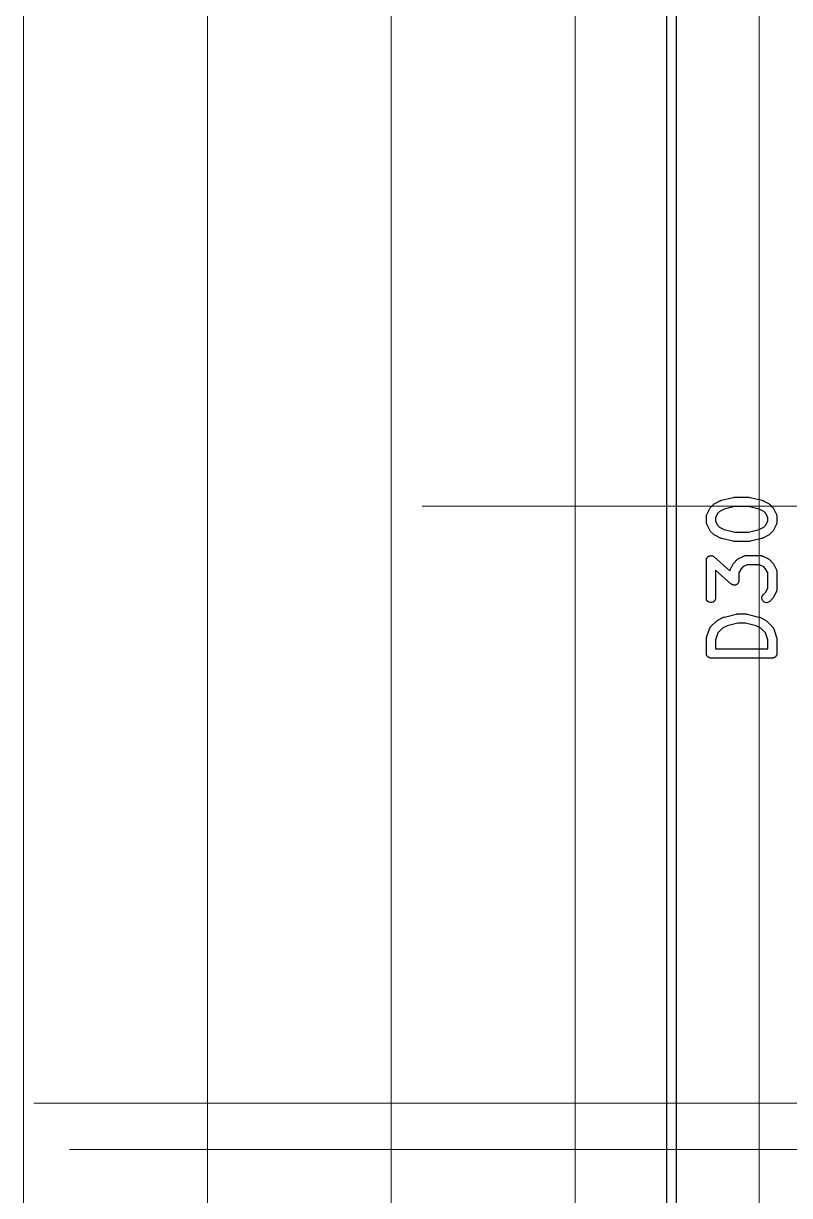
# Model space of a CAD drawing. Header units: millimetres. Extents: x 24 to 200, y 24 to 188.
# Drawn here: x 39.35 to 51.85, y 68.38 to 87.5 of the extents above; entities that cross this region are included whole.
import ezdxf

# ---------------------------------------------------------------- set-up
doc = ezdxf.new("R2010")
doc.units = ezdxf.units.MM
for name, color, linetype in [('0_底面', 51, 'Continuous'), ('1_PCB下', 5, 'Continuous'), ('2_Plate下', 3, 'Continuous'), ('3_SwitchPlate', 6, 'Continuous'), ('4_天板下', 40, 'Continuous'), ('5_左天板', 1, 'Continuous'), ('6_右天板', 230, 'Continuous'), ('7_PCBサンプル', 7, 'Continuous')]:
    doc.layers.add(name, color=color, linetype=linetype)
doc.layers.add('補助線', color=4, linetype='Continuous', lineweight=5, transparency=0.5)

# ---------------------------------------------------------------- blocks, each defined once
blk = doc.blocks.new('hhskb2-F.SilkS')
at = {"layer": '7_PCBサンプル'}
for p, q in [((37.6041, -106.956), (37.6993, -106.909)), ((37.6993, -106.909), (37.7072, -106.906)), ((37.7072, -106.906), (37.7147, -106.903)), ((37.7147, -106.903), (37.9051, -106.855)), ((37.9051, -106.855), (37.9143, -106.855)), ((37.9143, -106.855), (37.9233, -106.853)), ((37.9233, -106.853), (38.1614, -106.853)), ((38.1614, -106.853), (38.1705, -106.855)), ((38.1705, -106.855), (38.1796, -106.855)), ((38.1796, -106.855), (38.3701, -106.903)), ((38.3701, -106.903), (38.3776, -106.906)), ((38.3776, -106.906), (38.3854, -106.909)), ((38.3854, -106.909), (38.4807, -106.956)), ((37.4753, -107.133), (37.5229, -107.037)), ((37.5229, -107.037), (37.5301, -107.028)), ((37.5301, -107.028), (37.537, -107.018)), ((37.537, -107.018), (37.5846, -106.97)), ((37.5846, -106.97), (37.5944, -106.963)), ((37.5944, -106.963), (37.6041, -106.956)), ((37.6516, -107.115), (37.6174, -107.184)), ((37.682, -107.085), (37.6516, -107.115)), ((37.759, -107.046), (37.682, -107.085)), ((37.9326, -107.003), (37.759, -107.046)), ((38.1522, -107.003), (37.9326, -107.003)), ((38.3257, -107.046), (38.1522, -107.003)), ((38.4027, -107.085), (38.3257, -107.046)), ((38.4331, -107.115), (38.4027, -107.085)), ((38.4674, -107.184), (38.4331, -107.115)), ((38.4807, -106.956), (38.4903, -106.963)), ((38.4903, -106.963), (38.5002, -106.97)), ((38.5002, -106.97), (38.5478, -107.018)), ((38.5478, -107.018), (38.5547, -107.028)), ((38.5547, -107.028), (38.5618, -107.037)), ((38.5618, -107.037), (38.6095, -107.133)), ((37.4674, -107.166), (37.4681, -107.162)), ((37.4674, -107.261), (37.4674, -107.166)), ((37.4681, -107.266), (37.4674, -107.261)), ((37.4679, -107.158), (37.4704, -107.149)), ((37.4681, -107.162), (37.4679, -107.158)), ((37.4679, -107.27), (37.4681, -107.266)), ((37.4704, -107.278), (37.4679, -107.27)), ((37.4704, -107.149), (37.4719, -107.141)), ((37.4719, -107.287), (37.4704, -107.278)), ((37.4719, -107.141), (37.4741, -107.137)), ((37.4741, -107.291), (37.4719, -107.287)), ((37.4741, -107.137), (37.4753, -107.133)), ((37.4753, -107.295), (37.4741, -107.291)), ((37.5229, -107.39), (37.4753, -107.295)), ((37.6174, -107.184), (37.6174, -107.244)), ((37.6174, -107.244), (37.6516, -107.312)), ((37.6516, -107.312), (37.682, -107.343)), ((38.4027, -107.343), (38.4331, -107.312)), ((38.4331, -107.312), (38.4674, -107.244)), ((38.4674, -107.244), (38.4674, -107.184)), ((38.6095, -107.295), (38.5618, -107.39)), ((38.6095, -107.133), (38.6107, -107.137)), ((38.6107, -107.291), (38.6095, -107.295)), ((38.6107, -107.137), (38.6129, -107.141)), ((38.6129, -107.287), (38.6107, -107.291)), ((38.6129, -107.141), (38.6144, -107.149)), ((38.6144, -107.278), (38.6129, -107.287)), ((38.6144, -107.149), (38.6169, -107.158)), ((38.6169, -107.27), (38.6144, -107.278)), ((38.6169, -107.158), (38.6166, -107.162)), ((38.6166, -107.162), (38.6174, -107.166)), ((38.6174, -107.261), (38.6166, -107.266)), ((38.6166, -107.266), (38.6169, -107.27)), ((38.6174, -107.166), (38.6174, -107.261)), ((37.5301, -107.4), (37.5229, -107.39)), ((37.537, -107.41), (37.5301, -107.4)), ((37.5846, -107.457), (37.537, -107.41)), ((37.5944, -107.464), (37.5846, -107.457)), ((37.6041, -107.471), (37.5944, -107.464)), ((37.6993, -107.519), (37.6041, -107.471)), ((37.682, -107.343), (37.759, -107.381)), ((37.759, -107.381), (37.9326, -107.425)), ((37.9326, -107.425), (38.1522, -107.425)), ((38.1522, -107.425), (38.3257, -107.381)), ((38.3257, -107.381), (38.4027, -107.343)), ((38.4807, -107.471), (38.3854, -107.519)), ((38.4903, -107.464), (38.4807, -107.471)), ((38.5002, -107.457), (38.4903, -107.464)), ((38.5478, -107.41), (38.5002, -107.457)), ((38.5547, -107.4), (38.5478, -107.41)), ((38.5618, -107.39), (38.5547, -107.4)), ((37.7072, -107.521), (37.6993, -107.519)), ((37.7147, -107.525), (37.7072, -107.521)), ((37.9051, -107.572), (37.7147, -107.525)), ((37.9143, -107.573), (37.9051, -107.572)), ((37.9233, -107.575), (37.9143, -107.573)), ((38.1614, -107.575), (37.9233, -107.575)), ((38.1705, -107.573), (38.1614, -107.575)), ((38.1796, -107.572), (38.1705, -107.573)), ((38.3701, -107.525), (38.1796, -107.572)), ((38.3776, -107.521), (38.3701, -107.525)), ((38.3854, -107.519), (38.3776, -107.521)), ((37.4674, -107.88), (37.4687, -107.873)), ((37.4674, -108.5), (37.4674, -107.88)), ((37.4687, -107.873), (37.4688, -107.866)), ((37.4688, -107.866), (37.4709, -107.861)), ((37.4709, -107.861), (37.4719, -107.855)), ((37.4719, -107.855), (37.4756, -107.848)), ((37.4756, -107.848), (37.4782, -107.842)), ((37.4782, -107.842), (37.482, -107.837)), ((37.482, -107.837), (37.4849, -107.832)), ((37.4849, -107.832), (37.4905, -107.828)), ((37.4905, -107.828), (37.4954, -107.822)), ((37.4954, -107.822), (37.5004, -107.819)), ((37.5004, -107.819), (37.5049, -107.816)), ((37.5049, -107.816), (37.5118, -107.813)), ((37.5118, -107.813), (37.5182, -107.809)), ((37.5182, -107.809), (37.5239, -107.809)), ((37.5239, -107.809), (37.5294, -107.807)), ((37.5294, -107.807), (37.5367, -107.807)), ((37.5367, -107.807), (37.5439, -107.805)), ((37.5439, -107.805), (37.5496, -107.807)), ((37.5496, -107.807), (37.5554, -107.807)), ((37.5554, -107.807), (37.5623, -107.809)), ((37.5623, -107.809), (37.5695, -107.811)), ((37.5695, -107.811), (37.5744, -107.814)), ((37.5744, -107.814), (37.5799, -107.816)), ((37.5799, -107.816), (37.5855, -107.82)), ((37.5855, -107.82), (37.5918, -107.824)), ((37.5918, -107.824), (37.8518, -108.052)), ((37.9179, -107.923), (37.9655, -107.875)), ((37.9655, -107.875), (37.9754, -107.868)), ((37.9754, -107.868), (37.985, -107.861)), ((37.985, -107.861), (38.0803, -107.813)), ((38.0803, -107.813), (38.0844, -107.812)), ((38.0844, -107.812), (38.0882, -107.81)), ((38.0882, -107.81), (38.0968, -107.808)), ((38.0968, -107.808), (38.1052, -107.806)), ((38.1052, -107.806), (38.1096, -107.806)), ((38.1096, -107.806), (38.1138, -107.805)), ((38.1138, -107.805), (38.3519, -107.805)), ((38.3519, -107.805), (38.3562, -107.806)), ((38.3562, -107.806), (38.3605, -107.806)), ((38.3605, -107.806), (38.3689, -107.808)), ((38.3689, -107.808), (38.3776, -107.81)), ((38.3776, -107.81), (38.3813, -107.812)), ((38.3813, -107.812), (38.3854, -107.813)), ((38.3854, -107.813), (38.4807, -107.861)), ((38.4807, -107.861), (38.4903, -107.868)), ((38.4903, -107.868), (38.5002, -107.875)), ((38.5002, -107.875), (38.5478, -107.923)), ((37.8739, -108.27), (37.6174, -108.046)), ((37.6174, -108.046), (37.6174, -108.5)), ((37.8518, -108.052), (37.8529, -108.045)), ((37.8529, -108.045), (37.855, -108.042)), ((37.855, -108.042), (37.8563, -108.037)), ((37.8563, -108.037), (37.9039, -107.942)), ((37.9039, -107.942), (37.911, -107.933)), ((37.911, -107.933), (37.9179, -107.923)), ((38.0326, -108.02), (37.9983, -108.089)), ((38.063, -107.99), (38.0326, -108.02)), ((38.1315, -107.955), (38.063, -107.99)), ((38.3342, -107.955), (38.1315, -107.955)), ((38.4027, -107.99), (38.3342, -107.955)), ((38.4331, -108.02), (38.4027, -107.99)), ((38.4674, -108.089), (38.4331, -108.02)), ((38.5478, -107.923), (38.5547, -107.933)), ((38.5547, -107.933), (38.5618, -107.942)), ((38.5618, -107.942), (38.6095, -108.037)), ((38.6095, -108.037), (38.6107, -108.042)), ((38.6107, -108.042), (38.6129, -108.045)), ((38.6129, -108.045), (38.6144, -108.054)), ((38.6144, -108.054), (38.6169, -108.062)), ((38.6169, -108.062), (38.6166, -108.067)), ((38.6166, -108.067), (38.6174, -108.071)), ((38.6174, -108.071), (38.6174, -108.357)), ((37.8802, -108.274), (37.8739, -108.27)), ((37.9703, -108.272), (37.9653, -108.275)), ((37.9752, -108.267), (37.9703, -108.272)), ((37.9808, -108.262), (37.9752, -108.267)), ((37.9837, -108.257), (37.9808, -108.262)), ((37.9875, -108.253), (37.9837, -108.257)), ((37.9901, -108.246), (37.9875, -108.253)), ((37.9938, -108.239), (37.9901, -108.246)), ((37.9948, -108.234), (37.9938, -108.239)), ((37.9969, -108.228), (37.9948, -108.234)), ((37.9971, -108.221), (37.9969, -108.228)), ((37.9983, -108.214), (37.9971, -108.221)), ((37.9983, -108.089), (37.9983, -108.214)), ((38.4674, -108.339), (38.4674, -108.089)), ((37.8858, -108.279), (37.8802, -108.274)), ((37.8913, -108.281), (37.8858, -108.279)), ((37.8962, -108.284), (37.8913, -108.281)), ((37.9034, -108.285), (37.8962, -108.284)), ((37.9103, -108.288), (37.9034, -108.285)), ((37.9161, -108.288), (37.9103, -108.288)), ((37.9218, -108.289), (37.9161, -108.288)), ((37.929, -108.288), (37.9218, -108.289)), ((37.9364, -108.288), (37.929, -108.288)), ((37.9418, -108.286), (37.9364, -108.288)), ((37.9475, -108.285), (37.9418, -108.286)), ((37.9539, -108.281), (37.9475, -108.285)), ((37.9608, -108.279), (37.9539, -108.281)), ((37.9653, -108.275), (37.9608, -108.279)), ((38.3792, -108.468), (38.3941, -108.446)), ((38.3941, -108.446), (38.4331, -108.407)), ((38.4331, -108.407), (38.4674, -108.339)), ((38.6095, -108.39), (38.5618, -108.485)), ((38.6107, -108.386), (38.6095, -108.39)), ((38.6129, -108.382), (38.6107, -108.386)), ((38.6144, -108.374), (38.6129, -108.382)), ((38.6169, -108.365), (38.6144, -108.374)), ((38.6174, -108.357), (38.6166, -108.361)), ((38.6166, -108.361), (38.6169, -108.365)), ((37.4719, -108.525), (37.4674, -108.5)), ((37.4849, -108.548), (37.4719, -108.525)), ((37.5049, -108.564), (37.4849, -108.548)), ((37.5294, -108.573), (37.5049, -108.564)), ((37.5554, -108.573), (37.5294, -108.573)), ((37.5799, -108.564), (37.5554, -108.573)), ((37.5998, -108.548), (37.5799, -108.564)), ((37.6129, -108.525), (37.5998, -108.548)), ((37.6174, -108.5), (37.6129, -108.525)), ((38.3724, -108.493), (38.3792, -108.468)), ((38.3747, -108.519), (38.3724, -108.493)), ((38.3857, -108.543), (38.3747, -108.519)), ((38.4041, -108.561), (38.3857, -108.543)), ((38.4277, -108.572), (38.4041, -108.561)), ((38.4537, -108.574), (38.4277, -108.572)), ((38.4788, -108.567), (38.4537, -108.574)), ((38.5002, -108.553), (38.4788, -108.567)), ((38.5478, -108.505), (38.5002, -108.553)), ((38.5547, -108.495), (38.5478, -108.505)), ((38.5618, -108.485), (38.5547, -108.495)), ((37.6517, -108.861), (37.7469, -108.813)), ((37.7469, -108.813), (37.7548, -108.811)), ((37.7548, -108.811), (37.7623, -108.808)), ((37.7623, -108.808), (37.9528, -108.76)), ((37.9528, -108.76), (37.9619, -108.759)), ((37.9619, -108.759), (37.971, -108.758)), ((37.971, -108.758), (38.1138, -108.758)), ((38.1138, -108.758), (38.1228, -108.759)), ((38.1228, -108.759), (38.132, -108.76)), ((38.132, -108.76), (38.3225, -108.808)), ((38.3225, -108.808), (38.33, -108.811)), ((38.33, -108.811), (38.3378, -108.813)), ((38.3378, -108.813), (38.4331, -108.861)), ((37.4712, -109.142), (37.5188, -109)), ((37.5188, -109), (37.5209, -108.996)), ((37.5209, -108.996), (37.522, -108.992)), ((37.522, -108.992), (37.5271, -108.984)), ((37.5271, -108.984), (37.5313, -108.977)), ((37.5313, -108.977), (37.5345, -108.974)), ((37.5345, -108.974), (37.537, -108.97)), ((37.537, -108.97), (37.6322, -108.875)), ((37.6322, -108.875), (37.642, -108.868)), ((37.642, -108.868), (37.6517, -108.861)), ((37.7297, -108.99), (37.6556, -109.064)), ((37.8067, -108.951), (37.7297, -108.99)), ((37.9802, -108.908), (37.8067, -108.951)), ((38.1046, -108.908), (37.9802, -108.908)), ((38.2781, -108.951), (38.1046, -108.908)), ((38.3551, -108.99), (38.2781, -108.951)), ((38.4292, -109.064), (38.3551, -108.99)), ((38.4331, -108.861), (38.4427, -108.868)), ((38.4427, -108.868), (38.4526, -108.875)), ((38.4526, -108.875), (38.5478, -108.97)), ((38.5478, -108.97), (38.5503, -108.974)), ((38.5503, -108.974), (38.5535, -108.977)), ((38.5535, -108.977), (38.5577, -108.984)), ((38.5577, -108.984), (38.5627, -108.992)), ((38.5627, -108.992), (38.5639, -108.996)), ((38.5639, -108.996), (38.5659, -109)), ((38.5659, -109), (38.6135, -109.142)), ((37.4674, -109.166), (37.4695, -109.154)), ((37.4674, -109.404), (37.4674, -109.166)), ((37.4695, -109.154), (37.4712, -109.142)), ((37.6556, -109.064), (37.6174, -109.178)), ((37.6174, -109.178), (37.6174, -109.329)), ((38.4674, -109.178), (38.4292, -109.064)), ((38.4674, -109.329), (38.4674, -109.178)), ((38.6135, -109.142), (38.6153, -109.154)), ((38.6153, -109.154), (38.6174, -109.166)), ((38.6174, -109.166), (38.6174, -109.404)), ((37.4685, -109.411), (37.4674, -109.404)), ((37.4685, -109.417), (37.4685, -109.411)), ((37.4708, -109.423), (37.4685, -109.417)), ((37.6174, -109.329), (38.4674, -109.329)), ((38.6162, -109.417), (38.614, -109.423)), ((38.6174, -109.404), (38.6162, -109.411)), ((38.6162, -109.411), (38.6162, -109.417)), ((37.4719, -109.43), (37.4708, -109.423)), ((37.4752, -109.436), (37.4719, -109.43)), ((37.4774, -109.442), (37.4752, -109.436)), ((37.4816, -109.447), (37.4774, -109.442)), ((37.4849, -109.452), (37.4816, -109.447)), ((37.49, -109.457), (37.4849, -109.452)), ((37.4942, -109.462), (37.49, -109.457)), ((37.4999, -109.465), (37.4942, -109.462)), ((37.5049, -109.469), (37.4999, -109.465)), ((37.511, -109.471), (37.5049, -109.469)), ((37.5167, -109.475), (37.511, -109.471)), ((37.5232, -109.476), (37.5167, -109.475)), ((37.5294, -109.478), (37.5232, -109.476)), ((37.5359, -109.478), (37.5294, -109.478)), ((37.5424, -109.479), (37.5359, -109.478)), ((38.5424, -109.479), (37.5424, -109.479)), ((38.5488, -109.478), (38.5424, -109.479)), ((38.5554, -109.478), (38.5488, -109.478)), ((38.5616, -109.476), (38.5554, -109.478)), ((38.568, -109.475), (38.5616, -109.476)), ((38.5737, -109.471), (38.568, -109.475)), ((38.5799, -109.469), (38.5737, -109.471)), ((38.5849, -109.465), (38.5799, -109.469)), ((38.5906, -109.462), (38.5849, -109.465)), ((38.5948, -109.457), (38.5906, -109.462)), ((38.5998, -109.452), (38.5948, -109.457)), ((38.6031, -109.447), (38.5998, -109.452)), ((38.6073, -109.442), (38.6031, -109.447)), ((38.6096, -109.436), (38.6073, -109.442)), ((38.6129, -109.43), (38.6096, -109.436)), ((38.614, -109.423), (38.6129, -109.43))]:
    blk.add_line(p, q, dxfattribs=at)
blk = doc.blocks.new('hhskb2-Edge.Cuts')
at = {"layer": '7_PCBサンプル'}
for p, q in [((36.825, -136.7), (36.825, -21.2)), ((36.975, -21.2), (36.975, -136.625))]:
    blk.add_line(p, q, dxfattribs=at)

msp = doc.modelspace()

# ---------------------------------------------------------------- linework, layer by layer
at = {"layer": '0_底面', "lineweight": 5, "transparency": 33554687}
msp.add_lwpolyline([(173.699, 177.7), (45.354, 177.7, 0.414214), (39.354, 171.7), (39.354, 45.35, 0.414214), (45.354, 39.35), (173.699, 39.35, 0.414214), (179.699, 45.35), (179.699, 171.7, 0.414214)], format="xyb", close=True, dxfattribs=at)
at = {"layer": '1_PCB下', "lineweight": 5, "transparency": 33554687}
msp.add_lwpolyline([(173.699, 177.7), (45.354, 177.7, 0.414214), (39.354, 171.7), (39.354, 45.35, 0.414214), (45.354, 39.35), (173.699, 39.35, 0.414214), (179.699, 45.35), (179.699, 171.7, 0.414214)], format="xyb", close=True, dxfattribs=at)
msp.add_lwpolyline([(170.699, 168.7), (48.354, 168.7), (48.354, 48.35), (170.699, 48.35), (170.699, 146.067), (170.699, 166.345)], close=True, dxfattribs=at)
at = {"layer": '2_Plate下', "lineweight": 5, "transparency": 33554687}
msp.add_lwpolyline([(39.354, 171.7), (39.354, 45.35, 0.414214), (45.354, 39.35), (173.699, 39.35, 0.414214), (179.699, 45.35), (179.699, 146.067), (170.699, 146.067), (170.699, 48.35), (48.354, 48.35), (48.354, 168.7), (87.058, 168.7), (87.058, 177.7), (45.354, 177.7, 0.414214)], format="xyb", close=True, dxfattribs=at)
at = {"layer": '3_SwitchPlate', "lineweight": 5, "transparency": 33554687}
msp.add_lwpolyline([(111.743, 148.569), (87.058, 148.569), (87.058, 177.7), (45.354, 177.7, 0.414214), (39.354, 171.7), (39.354, 45.35, 0.414214), (45.354, 39.35), (173.699, 39.35, 0.414214), (179.699, 45.35), (179.699, 146.067), (117.037, 146.067), (117.037, 166.345), (179.699, 166.345), (179.699, 171.7, 0.414214), (173.699, 177.7), (111.743, 177.7)], format="xyb", close=True, dxfattribs=at)
at = {"layer": '4_天板下', "lineweight": 5, "transparency": 33554687}
msp.add_lwpolyline([(48.354, 168.7), (48.354, 48.35), (42.354, 48.35), (42.354, 171.7, -0.414214), (45.354, 174.7), (48.354, 174.7)], format="xyb", close=True, dxfattribs=at)
at = {"layer": '5_左天板', "lineweight": 5, "transparency": 33554687}
msp.add_lwpolyline([(173.699, 177.7), (45.354, 177.7, 0.414214), (39.354, 171.7), (39.354, 45.35, 0.414214), (45.354, 39.35), (173.699, 39.35, 0.414214), (179.699, 45.35), (179.699, 171.7, 0.414214)], format="xyb", close=True, dxfattribs=at)
at = {"layer": '6_右天板', "lineweight": 5, "transparency": 33554687}
msp.add_lwpolyline([(173.699, 177.7), (45.354, 177.7, 0.414214), (39.354, 171.7), (39.354, 45.35, 0.414214), (45.354, 39.35), (173.699, 39.35, 0.414214), (179.699, 45.35), (179.699, 171.7, 0.414214)], format="xyb", close=True, dxfattribs=at)
at = {"layer": '補助線'}
for p, q in [((39.354, 187.173), (39.354, 28.589)), ((42.354, 187.173), (42.354, 28.589)), ((45.354, 187.173), (45.354, 28.589)), ((48.354, 187.173), (48.354, 28.589)), ((51.354, 187.173), (51.354, 28.589)), ((45.855, 79.625), (185.21, 79.625)), ((39.522, 69.882), (186.964, 69.882))]:
    msp.add_line(p, q, dxfattribs=at)
at = {"layer": '補助線', "lineweight": 5, "transparency": 33554687}
msp.add_line((176.699, 69.125), (40.107, 69.125), dxfattribs=at)

# ---------------------------------------------------------------- block references
for name in ['hhskb2-Edge.Cuts', 'hhskb2-F.SilkS']:
    msp.add_blockref(name, (13.025, 186.625))

doc.saveas('drawing.dxf')
